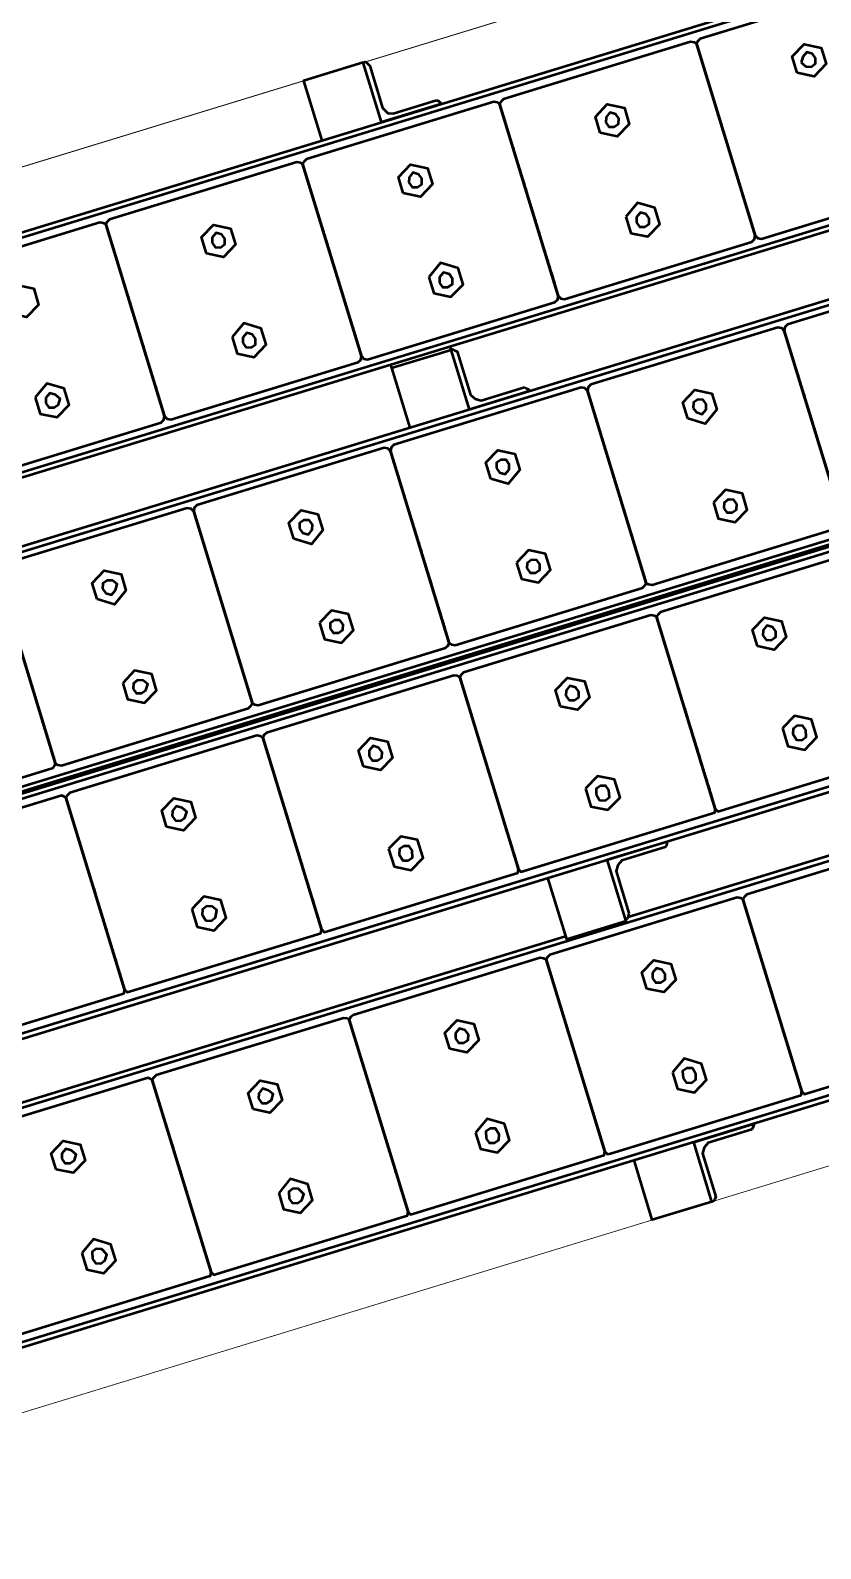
# Model space of a CAD drawing. Header units: inches. Extents: x 543393 to 2689207, y 1841861 to 9121372.
# Drawn here: x 547518.825 to 547519.459, y 1841966.759 to 1841967.976 of the extents above; entities that cross this region are included whole.
import ezdxf

# ---------------------------------------------------------------- set-up
doc = ezdxf.new("R2010")
doc.units = ezdxf.units.IN
doc.header["$MEASUREMENT"] = 0
doc.layers.add('Kich thuoc', color=8, linetype='Continuous', lineweight=18)

# ---------------------------------------------------------------- blocks, each defined once
blk = doc.blocks.new('Dan AC 220')
at = {"lineweight": 50}
for points in [[(103.2, 622.1), (28.8, 622.1), (28.8, 626.2), (28.8, 661.3), (28.8, 668.1), (3788, 668.1), (3788, 672.2), (3788, 958.9), (3737.9, 958.9), (3737.9, 672.2)], [(2838.4, 958.9), (2888.4, 958.9), (2888.4, 908.9)], [(78.9, 904.8), (3737.9, 904.8)], [(128.9, 908.9), (3687.9, 908.9)], [(2743.7, 881.8), (2743.7, 883.2), (2743.7, 884.5)], [(2743.7, 877.8), (2743.7, 876.4), (2743.7, 877.8), (2743.7, 879.1), (2743.7, 880.5)], [(2908.7, 881.8), (2908.7, 883.2), (2908.7, 884.5)], [(2908.7, 877.8), (2908.7, 876.4), (2908.7, 877.8), (2908.7, 879.1), (2908.7, 880.5)], [(3073.7, 881.8), (3073.7, 883.2), (3073.7, 884.5)], [(3073.7, 877.8), (3073.7, 876.4), (3073.7, 877.8), (3073.7, 879.1), (3073.7, 880.5)], [(3238.8, 881.8), (3238.8, 883.2), (3238.8, 884.5)], [(3238.8, 877.8), (3238.8, 876.4), (3238.8, 877.8), (3238.8, 879.1), (3238.8, 880.5)], [(2743.7, 869.7), (2743.7, 871), (2743.7, 872.4)], [(2743.7, 865.6), (2743.7, 867)], [(2908.7, 869.7), (2908.7, 871), (2908.7, 872.4)], [(2908.7, 865.6), (2908.7, 867)], [(3073.7, 869.7), (3073.7, 871), (3073.7, 872.4)], [(3073.7, 865.6), (3073.7, 867)], [(3238.8, 869.7), (3238.8, 871), (3238.8, 872.4)], [(3238.8, 865.6), (3238.8, 867)], [(2743.7, 857.5), (2743.7, 856.1), (2743.7, 857.5), (2743.7, 858.8)], [(2743.7, 849.4), (2743.7, 850.7), (2743.7, 852.1)], [(2908.7, 857.5), (2908.7, 856.1), (2908.7, 857.5), (2908.7, 858.8)], [(2908.7, 849.4), (2908.7, 850.7), (2908.7, 852.1)], [(3073.7, 857.5), (3073.7, 856.1), (3073.7, 857.5), (3073.7, 858.8)], [(3073.7, 849.4), (3073.7, 850.7), (3073.7, 852.1)], [(3238.8, 857.5), (3238.8, 856.1), (3238.8, 857.5), (3238.8, 858.8)], [(3238.8, 849.4), (3238.8, 850.7), (3238.8, 852.1)], [(2743.7, 841.3), (2743.7, 842.6)], [(2908.7, 841.3), (2908.7, 842.6)], [(3073.7, 841.3), (3073.7, 842.6)], [(3238.8, 841.3), (3238.8, 842.6)], [(2743.7, 835.8), (2743.7, 837.2)], [(2743.7, 827.7), (2743.7, 829.1), (2743.7, 830.4), (2743.7, 831.8), (2743.7, 833.1)], [(2908.7, 835.8), (2908.7, 837.2)], [(2908.7, 827.7), (2908.7, 829.1), (2908.7, 830.4), (2908.7, 831.8), (2908.7, 833.1)], [(3073.7, 835.8), (3073.7, 837.2)], [(3073.7, 827.7), (3073.7, 829.1), (3073.7, 830.4), (3073.7, 831.8), (3073.7, 833.1)], [(3238.8, 835.8), (3238.8, 837.2)], [(3238.8, 827.7), (3238.8, 829.1), (3238.8, 830.4), (3238.8, 831.8), (3238.8, 833.1)], [(2743.7, 823.7), (2743.7, 825), (2743.7, 826.4)], [(2743.7, 816.9), (2743.7, 818.3), (2743.7, 819.6)], [(2908.7, 823.7), (2908.7, 825), (2908.7, 826.4)], [(2908.7, 816.9), (2908.7, 818.3), (2908.7, 819.6)], [(3073.7, 823.7), (3073.7, 825), (3073.7, 826.4)], [(3073.7, 816.9), (3073.7, 818.3), (3073.7, 819.6)], [(3238.8, 823.7), (3238.8, 825), (3238.8, 826.4)], [(3238.8, 816.9), (3238.8, 818.3), (3238.8, 819.6)], [(2743.7, 810.1), (2743.7, 811.5), (2743.7, 812.8), (2743.7, 814.2)], [(2908.7, 810.1), (2908.7, 811.5), (2908.7, 812.8), (2908.7, 814.2)], [(3073.7, 810.1), (3073.7, 811.5), (3073.7, 812.8), (3073.7, 814.2)], [(3238.8, 810.1), (3238.8, 811.5), (3238.8, 812.8), (3238.8, 814.2)], [(2743.7, 798), (2743.7, 799.3), (2743.7, 800.7), (2743.7, 802)], [(2743.7, 788.5), (2743.7, 789.9), (2743.7, 791.2)], [(2908.7, 798), (2908.7, 799.3), (2908.7, 800.7), (2908.7, 802)], [(2908.7, 788.5), (2908.7, 789.9), (2908.7, 791.2)], [(3073.7, 798), (3073.7, 799.3), (3073.7, 800.7), (3073.7, 802)], [(3073.7, 788.5), (3073.7, 789.9), (3073.7, 791.2)], [(3238.8, 798), (3238.8, 799.3), (3238.8, 800.7), (3238.8, 802)], [(3238.8, 788.5), (3238.8, 789.9), (3238.8, 791.2)], [(2743.7, 770.9), (2743.7, 772.3)], [(2908.7, 770.9), (2908.7, 772.3)], [(3073.7, 770.9), (3073.7, 772.3)], [(3238.8, 770.9), (3238.8, 772.3)], [(3737.9, 724.9), (78.9, 724.9)], [(2835.7, 720.9), (1988.9, 720.9)], [(2888.4, 672.2), (2888.4, 723.6), (2838.4, 723.6), (2838.4, 722.2)], [(3737.9, 720.9), (2888.4, 720.9)], [(3788, 672.2), (28.8, 672.2)], [(2743.7, 645.1), (2743.7, 646.5), (2743.7, 647.8)], [(2908.7, 645.1), (2908.7, 646.5), (2908.7, 647.8)], [(3073.7, 645.1), (3073.7, 646.5), (3073.7, 647.8)], [(3238.8, 645.1), (3238.8, 646.5), (3238.8, 647.8)], [(2743.7, 641.1), (2743.7, 639.7), (2743.7, 641.1), (2743.7, 642.4)], [(2743.7, 632.9), (2743.7, 634.3), (2743.7, 635.6)], [(2908.7, 641.1), (2908.7, 639.7), (2908.7, 641.1), (2908.7, 642.4)], [(2908.7, 632.9), (2908.7, 634.3), (2908.7, 635.6)], [(3073.7, 641.1), (3073.7, 639.7), (3073.7, 641.1), (3073.7, 642.4)], [(3073.7, 632.9), (3073.7, 634.3), (3073.7, 635.6)], [(3238.8, 641.1), (3238.8, 639.7), (3238.8, 641.1), (3238.8, 642.4)], [(3238.8, 632.9), (3238.8, 634.3), (3238.8, 635.6)], [(2743.7, 628.9), (2743.7, 630.2)], [(2908.7, 628.9), (2908.7, 630.2)], [(3073.7, 628.9), (3073.7, 630.2)], [(3238.8, 628.9), (3238.8, 630.2)], [(2743.7, 612.6), (2743.7, 614), (2743.7, 615.4)], [(2908.7, 612.6), (2908.7, 614), (2908.7, 615.4)], [(3073.7, 612.6), (3073.7, 614), (3073.7, 615.4)], [(3238.8, 612.6), (3238.8, 614), (3238.8, 615.4)], [(2743.7, 603.2), (2743.7, 604.5)], [(2743.7, 599.1), (2743.7, 600.5)], [(2743.7, 591), (2743.7, 592.4), (2743.7, 593.7), (2743.7, 595.1), (2743.7, 596.4)], [(2908.7, 603.2), (2908.7, 604.5)], [(2908.7, 599.1), (2908.7, 600.5)], [(2908.7, 591), (2908.7, 592.4), (2908.7, 593.7), (2908.7, 595.1), (2908.7, 596.4)], [(3073.7, 603.2), (3073.7, 604.5)], [(3073.7, 599.1), (3073.7, 600.5)], [(3073.7, 591), (3073.7, 592.4), (3073.7, 593.7), (3073.7, 595.1), (3073.7, 596.4)], [(3238.8, 603.2), (3238.8, 604.5)], [(3238.8, 599.1), (3238.8, 600.5)], [(3238.8, 591), (3238.8, 592.4), (3238.8, 593.7), (3238.8, 595.1), (3238.8, 596.4)], [(2743.7, 585.6), (2743.7, 586.9), (2743.7, 588.3), (2743.7, 589.7)], [(2908.7, 585.6), (2908.7, 586.9), (2908.7, 588.3), (2908.7, 589.7)], [(3073.7, 585.6), (3073.7, 586.9), (3073.7, 588.3), (3073.7, 589.7)], [(3238.8, 585.6), (3238.8, 586.9), (3238.8, 588.3), (3238.8, 589.7)], [(2743.7, 580.2), (2743.7, 581.5), (2743.7, 582.9)], [(2743.7, 573.4), (2743.7, 574.8), (2743.7, 576.1), (2743.7, 577.5)], [(2908.7, 580.2), (2908.7, 581.5), (2908.7, 582.9)], [(2908.7, 573.4), (2908.7, 574.8), (2908.7, 576.1), (2908.7, 577.5)], [(3073.7, 580.2), (3073.7, 581.5), (3073.7, 582.9)], [(3073.7, 573.4), (3073.7, 574.8), (3073.7, 576.1), (3073.7, 577.5)], [(3238.8, 580.2), (3238.8, 581.5), (3238.8, 582.9)], [(3238.8, 573.4), (3238.8, 574.8), (3238.8, 576.1), (3238.8, 577.5)], [(2743.7, 561.2), (2743.7, 562.6), (2743.7, 564), (2743.7, 565.3)], [(2908.7, 561.2), (2908.7, 562.6), (2908.7, 564), (2908.7, 565.3)], [(3073.7, 561.2), (3073.7, 562.6), (3073.7, 564), (3073.7, 565.3)], [(3238.8, 561.2), (3238.8, 562.6), (3238.8, 564), (3238.8, 565.3)], [(2743.7, 551.8), (2743.7, 553.1), (2743.7, 554.5)], [(2908.7, 551.8), (2908.7, 553.1), (2908.7, 554.5)], [(3073.7, 551.8), (3073.7, 553.1), (3073.7, 554.5)], [(3238.8, 551.8), (3238.8, 553.1), (3238.8, 554.5)], [(2743.7, 534.2), (2743.7, 535.5)], [(2908.7, 534.2), (2908.7, 535.5)], [(3073.7, 534.2), (3073.7, 535.5)], [(3238.8, 534.2), (3238.8, 535.5)], [(3788, 488.2), (3788, 485.5), (3788, 484.1), (28.8, 484.1), (28.8, 485.5), (28.8, 488.2), (3788, 488.2), (3788, 495), (3788, 530.1), (3788, 534.2), (3732.5, 534.2)], [(28.8, 478.7), (28.8, 481.4), (28.8, 482.8), (3788, 482.8), (3788, 481.4), (3788, 478.7), (28.8, 478.7), (28.8, 472), (28.8, 435.4), (28.8, 432.7), (103.2, 432.7)], [(2838.4, 482.8), (2838.4, 484.1)], [(2888.4, 482.8), (2888.4, 484.1)], [(2743.7, 454.4), (2743.7, 455.7), (2743.7, 457.1)], [(2743.7, 449), (2743.7, 450.3), (2743.7, 451.7), (2743.7, 453)], [(2908.7, 454.4), (2908.7, 455.7), (2908.7, 457.1)], [(2908.7, 449), (2908.7, 450.3), (2908.7, 451.7), (2908.7, 453)], [(3073.7, 454.4), (3073.7, 455.7), (3073.7, 457.1)], [(3073.7, 449), (3073.7, 450.3), (3073.7, 451.7), (3073.7, 453)], [(3238.8, 454.4), (3238.8, 455.7), (3238.8, 457.1)], [(3238.8, 449), (3238.8, 450.3), (3238.8, 451.7), (3238.8, 453)], [(2743.7, 442.2), (2743.7, 443.6), (2743.7, 444.9), (2743.7, 446.3)], [(2743.7, 438.2), (2743.7, 439.5)], [(2908.7, 442.2), (2908.7, 443.6), (2908.7, 444.9), (2908.7, 446.3)], [(2908.7, 438.2), (2908.7, 439.5)], [(3073.7, 442.2), (3073.7, 443.6), (3073.7, 444.9), (3073.7, 446.3)], [(3073.7, 438.2), (3073.7, 439.5)], [(3238.8, 442.2), (3238.8, 443.6), (3238.8, 444.9), (3238.8, 446.3)], [(3238.8, 438.2), (3238.8, 439.5)], [(2743.7, 428.7), (2743.7, 430), (2743.7, 431.4)], [(2908.7, 428.7), (2908.7, 430), (2908.7, 431.4)], [(3073.7, 428.7), (3073.7, 430), (3073.7, 431.4)], [(3238.8, 428.7), (3238.8, 430), (3238.8, 431.4)], [(2743.7, 416.5), (2743.7, 417.9), (2743.7, 419.2)], [(2743.7, 413.8), (2743.7, 415.2)], [(2908.7, 416.5), (2908.7, 417.9), (2908.7, 419.2)], [(2908.7, 413.8), (2908.7, 415.2)], [(3073.7, 416.5), (3073.7, 417.9), (3073.7, 419.2)], [(3073.7, 413.8), (3073.7, 415.2)], [(3238.8, 416.5), (3238.8, 417.9), (3238.8, 419.2)], [(3238.8, 413.8), (3238.8, 415.2)], [(2578.7, 401.6), (2578.7, 403), (2578.7, 404.3), (2578.7, 405.7)], [(2578.7, 403), (2578.7, 404.3)], [(2743.7, 409.7), (2743.7, 411.1)], [(2743.7, 401.6), (2743.7, 403), (2743.7, 404.3), (2743.7, 405.7)], [(2743.7, 403), (2743.7, 404.3)], [(2908.7, 409.7), (2908.7, 411.1)], [(2908.7, 401.6), (2908.7, 403), (2908.7, 404.3), (2908.7, 405.7)], [(2908.7, 403), (2908.7, 404.3)], [(3073.7, 409.7), (3073.7, 411.1)], [(3073.7, 401.6), (3073.7, 403), (3073.7, 404.3), (3073.7, 405.7)], [(3073.7, 403), (3073.7, 404.3)], [(3238.8, 409.7), (3238.8, 411.1)], [(3238.8, 401.6), (3238.8, 403), (3238.8, 404.3), (3238.8, 405.7)], [(3238.8, 403), (3238.8, 404.3)], [(2578.7, 396.2), (2578.7, 397.6), (2578.7, 398.9)], [(2578.7, 389.5), (2578.7, 390.8), (2578.7, 392.2), (2578.7, 393.5)], [(2743.7, 396.2), (2743.7, 397.6), (2743.7, 398.9)], [(2743.7, 389.5), (2743.7, 390.8), (2743.7, 392.2), (2743.7, 393.5)], [(2908.7, 396.2), (2908.7, 397.6), (2908.7, 398.9)], [(2908.7, 389.5), (2908.7, 390.8), (2908.7, 392.2), (2908.7, 393.5)], [(3073.7, 396.2), (3073.7, 397.6), (3073.7, 398.9)], [(3073.7, 389.5), (3073.7, 390.8), (3073.7, 392.2), (3073.7, 393.5)], [(2578.7, 384), (2578.7, 385.4), (2578.7, 386.7)], [(2578.7, 378.6), (2578.7, 380), (2578.7, 381.3)], [(2743.7, 384), (2743.7, 385.4), (2743.7, 386.7)], [(2743.7, 378.6), (2743.7, 380), (2743.7, 381.3)], [(2908.7, 384), (2908.7, 385.4), (2908.7, 386.7)], [(2908.7, 378.6), (2908.7, 380), (2908.7, 381.3)], [(3073.7, 384), (3073.7, 385.4), (3073.7, 386.7)], [(3073.7, 378.6), (3073.7, 380), (3073.7, 381.3)], [(2578.7, 371.9), (2578.7, 373.2), (2578.7, 374.6)], [(2578.7, 366.5), (2578.7, 367.8), (2578.7, 369.2)], [(2743.7, 371.9), (2743.7, 373.2), (2743.7, 374.6)], [(2743.7, 366.5), (2743.7, 367.8), (2743.7, 369.2)], [(2908.7, 371.9), (2908.7, 373.2), (2908.7, 374.6)], [(2908.7, 366.5), (2908.7, 367.8), (2908.7, 369.2)], [(3073.7, 371.9), (3073.7, 373.2), (3073.7, 374.6)], [(3073.7, 366.5), (3073.7, 367.8), (3073.7, 369.2)], [(2578.7, 361), (2578.7, 362.4), (2578.7, 363.8)], [(2743.7, 361), (2743.7, 362.4), (2743.7, 363.8)], [(2908.7, 361), (2908.7, 362.4), (2908.7, 363.8)], [(3073.7, 361), (3073.7, 362.4), (3073.7, 363.8)], [(3732.5, 344.8), (3788, 344.8), (3788, 340.8), (3788, 305.6), (3788, 298.8), (28.8, 298.8), (28.8, 294.8), (28.8, 3.9), (78.9, 3.9), (78.9, 294.8)], [(2578.7, 344.8), (2578.7, 346.2)], [(2743.7, 344.8), (2743.7, 346.2)], [(2908.7, 344.8), (2908.7, 346.2)], [(3073.7, 344.8), (3073.7, 346.2)], [(28.8, 294.8), (3788, 294.8)], [(2888.4, 244.7), (2888.4, 294.8)], [(2888.4, 242), (2888.4, 244.7), (2838.4, 244.7), (2838.4, 242)], [(78.9, 242), (3737.9, 242)], [(78.9, 238), (3737.9, 238)], [(2578.7, 215), (2578.7, 216.3), (2578.7, 217.7)], [(2578.7, 210.9), (2578.7, 209.5), (2578.7, 210.9), (2578.7, 212.3), (2578.7, 213.6)], [(2743.7, 215), (2743.7, 216.3), (2743.7, 217.7)], [(2743.7, 210.9), (2743.7, 209.5), (2743.7, 210.9), (2743.7, 212.3), (2743.7, 213.6)], [(2908.7, 215), (2908.7, 216.3), (2908.7, 217.7)], [(2908.7, 210.9), (2908.7, 209.5), (2908.7, 210.9), (2908.7, 212.3), (2908.7, 213.6)], [(3073.7, 215), (3073.7, 216.3), (3073.7, 217.7)], [(3073.7, 210.9), (3073.7, 209.5), (3073.7, 210.9), (3073.7, 212.3), (3073.7, 213.6)], [(2578.7, 202.8), (2578.7, 204.1), (2578.7, 205.5)], [(2578.7, 198.7), (2578.7, 200.1)], [(2743.7, 202.8), (2743.7, 204.1), (2743.7, 205.5)], [(2743.7, 198.7), (2743.7, 200.1)], [(2908.7, 202.8), (2908.7, 204.1), (2908.7, 205.5)], [(2908.7, 198.7), (2908.7, 200.1)], [(3073.7, 202.8), (3073.7, 204.1), (3073.7, 205.5)], [(3073.7, 198.7), (3073.7, 200.1)], [(2578.7, 189.3), (2578.7, 190.6), (2578.7, 192)], [(2578.7, 182.5), (2578.7, 183.8), (2578.7, 185.2)], [(2743.7, 189.3), (2743.7, 190.6), (2743.7, 192)], [(2743.7, 182.5), (2743.7, 183.8), (2743.7, 185.2)], [(2908.7, 189.3), (2908.7, 190.6), (2908.7, 192)], [(2908.7, 182.5), (2908.7, 183.8), (2908.7, 185.2)], [(3073.7, 189.3), (3073.7, 190.6), (3073.7, 192)], [(3073.7, 182.5), (3073.7, 183.8), (3073.7, 185.2)], [(2578.7, 174.4), (2578.7, 175.7)], [(2743.7, 174.4), (2743.7, 175.7)], [(2908.7, 174.4), (2908.7, 175.7)], [(3073.7, 174.4), (3073.7, 175.7)], [(2578.7, 169), (2578.7, 170.3)], [(2578.7, 162.2), (2578.7, 163.6), (2578.7, 164.9), (2578.7, 166.3)], [(2578.7, 156.8), (2578.7, 158.1), (2578.7, 159.5)], [(2743.7, 169), (2743.7, 170.3)], [(2743.7, 162.2), (2743.7, 163.6), (2743.7, 164.9), (2743.7, 166.3)], [(2743.7, 156.8), (2743.7, 158.1), (2743.7, 159.5)], [(2908.7, 169), (2908.7, 170.3)], [(2908.7, 162.2), (2908.7, 163.6), (2908.7, 164.9), (2908.7, 166.3)], [(2908.7, 156.8), (2908.7, 158.1), (2908.7, 159.5)], [(3073.7, 169), (3073.7, 170.3)], [(3073.7, 162.2), (3073.7, 163.6), (3073.7, 164.9), (3073.7, 166.3)], [(3073.7, 156.8), (3073.7, 158.1), (3073.7, 159.5)], [(2578.7, 152.7), (2578.7, 154.1)], [(2578.7, 150), (2578.7, 151.4)], [(2578.7, 143.3), (2578.7, 144.6), (2578.7, 146), (2578.7, 147.3)], [(2743.7, 152.7), (2743.7, 154.1)], [(2743.7, 150), (2743.7, 151.4)], [(2743.7, 143.3), (2743.7, 144.6), (2743.7, 146), (2743.7, 147.3)], [(2908.7, 152.7), (2908.7, 154.1)], [(2908.7, 150), (2908.7, 151.4)], [(2908.7, 143.3), (2908.7, 144.6), (2908.7, 146), (2908.7, 147.3)], [(3073.7, 152.7), (3073.7, 154.1)], [(3073.7, 150), (3073.7, 151.4)], [(3073.7, 143.3), (3073.7, 144.6), (3073.7, 146), (3073.7, 147.3)], [(2578.7, 131.1), (2578.7, 132.4), (2578.7, 133.8), (2578.7, 135.1)], [(2743.7, 131.1), (2743.7, 132.4), (2743.7, 133.8), (2743.7, 135.1)], [(2908.7, 131.1), (2908.7, 132.4), (2908.7, 133.8), (2908.7, 135.1)], [(3073.7, 131.1), (3073.7, 132.4), (3073.7, 133.8), (3073.7, 135.1)], [(2578.7, 121.6), (2578.7, 123), (2578.7, 124.3)], [(2743.7, 121.6), (2743.7, 123), (2743.7, 124.3)], [(2908.7, 121.6), (2908.7, 123), (2908.7, 124.3)], [(3073.7, 121.6), (3073.7, 123), (3073.7, 124.3)], [(2578.7, 104), (2578.7, 105.4)], [(2743.7, 104), (2743.7, 105.4)], [(2908.7, 104), (2908.7, 105.4)], [(3073.7, 104), (3073.7, 105.4)], [(3737.9, 58), (78.9, 58)], [(3687.9, 54), (128.9, 54)], [(2838.4, 3.9), (2888.4, 3.9), (2888.4, 54)]]:
    blk.add_lwpolyline(points, dxfattribs=at)
for points in [[(28.8, 958.9), (3788, 958.9), (3788, 3.9), (28.8, 3.9)], [(28.8, 3.9), (3788.8, 3.9), (3788.8, 958.9), (28.8, 958.9)]]:
    blk.add_lwpolyline(points, close=True)
for points in [[(2834.3, 956.2), (2835.7, 957.6), (2837, 958.9), (2838.4, 958.9), (2838.4, 908.9), (2788.3, 908.9), (2788.3, 910.2), (2789.7, 911.6), (2791, 912.9), (2827.5, 912.9), (2831.6, 915.7), (2834.3, 919.7)], [(2743.7, 895.4), (2742.3, 898.1), (2739.6, 898.1), (2582.7, 898.1), (2580, 898.1), (2578.7, 895.4), (2578.7, 734.4), (2580, 733), (2582.7, 731.7), (2739.6, 731.7), (2742.3, 733), (2743.7, 734.4)], [(2908.7, 895.4), (2907.4, 898.1), (2904.7, 898.1), (2747.7, 898.1), (2745, 898.1), (2743.7, 895.4), (2743.7, 734.4), (2745, 733), (2747.7, 731.7), (2904.7, 731.7), (2907.4, 733), (2908.7, 734.4)], [(3073.7, 895.4), (3072.4, 898.1), (3069.7, 898.1), (2912.8, 898.1), (2910.1, 898.1), (2908.7, 895.4), (2908.7, 734.4), (2910.1, 733), (2912.8, 731.7), (3069.7, 731.7), (3072.4, 733), (3073.7, 734.4)], [(3238.8, 895.4), (3237.4, 898.1), (3234.7, 898.1), (3077.8, 898.1), (3075.1, 898.1), (3073.7, 895.4), (3073.7, 734.4), (3075.1, 733), (3077.8, 731.7), (3234.7, 731.7), (3237.4, 733), (3238.8, 734.4)], [(3402.4, 895.4), (3402.4, 898.1), (3399.7, 898.1), (3241.5, 898.1), (3240.1, 898.1), (3238.8, 895.4), (3238.8, 734.4), (3240.1, 733), (3241.5, 731.7), (3399.7, 731.7), (3402.4, 733)], [(2838.4, 850.7), (2838.4, 864.2), (2826.2, 871), (2814, 864.2), (2814, 850.7), (2826.2, 842.6)], [(3003.4, 850.7), (3003.4, 864.2), (2991.2, 871), (2979.1, 864.2), (2979.1, 850.7), (2991.2, 842.6)], [(3168.4, 850.7), (3168.4, 864.2), (3156.3, 871), (3144.1, 864.2), (3144.1, 850.7), (3156.3, 842.6)], [(3333.5, 850.7), (3333.5, 864.2), (3321.3, 871), (3309.1, 864.2), (3309.1, 850.7), (3321.3, 842.6)], [(2743.7, 862.9), (2743.7, 861.5)], [(2831.6, 857.5), (2830.3, 861.5), (2826.2, 862.9), (2822.1, 861.5), (2820.8, 857.5), (2822.1, 852.1), (2826.2, 850.7), (2830.3, 852.1)], [(2908.7, 862.9), (2908.7, 861.5)], [(2996.6, 857.5), (2995.3, 861.5), (2991.2, 862.9), (2987.2, 861.5), (2985.8, 857.5), (2987.2, 852.1), (2991.2, 850.7), (2995.3, 852.1)], [(3073.7, 862.9), (3073.7, 861.5)], [(3161.7, 857.5), (3160.3, 861.5), (3156.3, 862.9), (3152.2, 861.5), (3149.5, 857.5), (3152.2, 852.1), (3156.3, 850.7), (3160.3, 852.1)], [(3238.8, 862.9), (3238.8, 861.5)], [(3326.7, 857.5), (3325.3, 861.5), (3321.3, 862.9), (3317.2, 861.5), (3314.5, 857.5), (3317.2, 852.1), (3321.3, 850.7), (3325.3, 852.1)], [(2743.7, 845.3), (2743.7, 844)], [(2908.7, 845.3), (2908.7, 844)], [(3073.7, 845.3), (3073.7, 844)], [(3238.8, 845.3), (3238.8, 844)], [(2743.7, 807.4), (2743.7, 806.1)], [(2908.7, 807.4), (2908.7, 806.1)], [(3073.7, 807.4), (3073.7, 806.1)], [(3238.8, 807.4), (3238.8, 806.1)], [(2743.7, 795.3), (2743.7, 793.9)], [(2908.7, 795.3), (2908.7, 793.9)], [(3073.7, 795.3), (3073.7, 793.9)], [(3238.8, 795.3), (3238.8, 793.9)], [(2838.4, 780.4), (2838.4, 766.9), (2826.2, 760.1), (2814, 766.9), (2814, 780.4), (2826.2, 787.1)], [(2831.6, 773.6), (2830.3, 777.7), (2826.2, 779), (2822.1, 777.7), (2820.8, 773.6), (2822.1, 769.6), (2826.2, 766.9), (2830.3, 769.6)], [(3003.4, 780.4), (3003.4, 766.9), (2991.2, 760.1), (2979.1, 766.9), (2979.1, 780.4), (2991.2, 787.1)], [(2996.6, 773.6), (2995.3, 777.7), (2991.2, 779), (2987.2, 777.7), (2985.8, 773.6), (2987.2, 769.6), (2991.2, 766.9), (2995.3, 769.6)], [(3168.4, 780.4), (3168.4, 766.9), (3156.3, 760.1), (3144.1, 766.9), (3144.1, 780.4), (3156.3, 787.1)], [(3161.7, 773.6), (3160.3, 777.7), (3156.3, 779), (3152.2, 777.7), (3149.5, 773.6), (3152.2, 769.6), (3156.3, 766.9), (3160.3, 769.6)], [(3333.5, 780.4), (3333.5, 766.9), (3321.3, 760.1), (3309.1, 766.9), (3309.1, 780.4), (3321.3, 787.1)], [(3326.7, 773.6), (3325.3, 777.7), (3321.3, 779), (3317.2, 777.7), (3314.5, 773.6), (3317.2, 769.6), (3321.3, 766.9), (3325.3, 769.6)], [(2834.3, 718.2), (2835.7, 720.9), (2837, 722.2), (2838.4, 722.2), (2838.4, 672.2), (2788.3, 672.2), (2789.7, 674.9), (2791, 676.2), (2827.5, 676.2), (2831.6, 678.9), (2834.3, 683)], [(2743.7, 658.6), (2742.3, 661.3), (2739.6, 661.3), (2582.7, 661.3), (2580, 661.3), (2578.7, 658.6), (2578.7, 497.7), (2580, 496.3), (2582.7, 495), (2739.6, 495), (2742.3, 496.3), (2743.7, 497.7)], [(2908.7, 658.6), (2907.4, 661.3), (2904.7, 661.3), (2747.7, 661.3), (2745, 661.3), (2743.7, 658.6), (2743.7, 497.7), (2745, 496.3), (2747.7, 495), (2904.7, 495), (2907.4, 496.3), (2908.7, 497.7)], [(3073.7, 658.6), (3072.4, 661.3), (3069.7, 661.3), (2912.8, 661.3), (2910.1, 661.3), (2908.7, 658.6), (2908.7, 497.7), (2910.1, 496.3), (2912.8, 495), (3069.7, 495), (3072.4, 496.3), (3073.7, 497.7)], [(3238.8, 658.6), (3237.4, 661.3), (3234.7, 661.3), (3077.8, 661.3), (3075.1, 661.3), (3073.7, 658.6), (3073.7, 497.7), (3075.1, 496.3), (3077.8, 495), (3234.7, 495), (3237.4, 496.3), (3238.8, 497.7)], [(3402.4, 658.6), (3402.4, 661.3), (3399.7, 661.3), (3241.5, 661.3), (3240.1, 661.3), (3238.8, 658.6), (3238.8, 497.7), (3240.1, 496.3), (3241.5, 495), (3399.7, 495), (3402.4, 496.3)], [(2673.3, 612.6), (2673.3, 627.5), (2661.2, 634.3), (2649, 627.5), (2649, 612.6), (2661.2, 605.9)], [(2838.4, 612.6), (2838.4, 627.5), (2826.2, 634.3), (2814, 627.5), (2814, 612.6), (2826.2, 605.9)], [(3003.4, 612.6), (3003.4, 627.5), (2991.2, 634.3), (2979.1, 627.5), (2979.1, 612.6), (2991.2, 605.9)], [(3168.4, 612.6), (3168.4, 627.5), (3156.3, 634.3), (3144.1, 627.5), (3144.1, 612.6), (3156.3, 605.9)], [(2666.6, 619.4), (2665.2, 624.8), (2661.2, 626.2), (2657.1, 624.8), (2655.8, 619.4), (2657.1, 615.4), (2661.2, 614), (2665.2, 615.4)], [(2743.7, 626.2), (2743.7, 624.8)], [(2743.7, 620.8), (2743.7, 619.4)], [(2831.6, 619.4), (2830.3, 624.8), (2826.2, 626.2), (2822.1, 624.8), (2820.8, 619.4), (2822.1, 615.4), (2826.2, 614), (2830.3, 615.4)], [(2908.7, 626.2), (2908.7, 624.8)], [(2908.7, 620.8), (2908.7, 619.4)], [(2996.6, 619.4), (2995.3, 624.8), (2991.2, 626.2), (2987.2, 624.8), (2985.8, 619.4), (2987.2, 615.4), (2991.2, 614), (2995.3, 615.4)], [(3073.7, 626.2), (3073.7, 624.8)], [(3073.7, 620.8), (3073.7, 619.4)], [(3161.7, 619.4), (3160.3, 624.8), (3156.3, 626.2), (3152.2, 624.8), (3149.5, 619.4), (3152.2, 615.4), (3156.3, 614), (3160.3, 615.4)], [(3238.8, 626.2), (3238.8, 624.8)], [(3238.8, 620.8), (3238.8, 619.4)], [(2743.7, 608.6), (2743.7, 607.2)], [(2908.7, 608.6), (2908.7, 607.2)], [(3073.7, 608.6), (3073.7, 607.2)], [(3238.8, 608.6), (3238.8, 607.2)], [(2743.7, 570.7), (2743.7, 569.4)], [(2908.7, 570.7), (2908.7, 569.4)], [(3073.7, 570.7), (3073.7, 569.4)], [(3238.8, 570.7), (3238.8, 569.4)], [(2673.3, 543.7), (2673.3, 530.1), (2661.2, 523.4), (2649, 530.1), (2649, 543.7), (2661.2, 550.4)], [(2743.7, 558.5), (2743.7, 557.2)], [(2838.4, 543.7), (2838.4, 530.1), (2826.2, 523.4), (2814, 530.1), (2814, 543.7), (2826.2, 550.4)], [(2908.7, 558.5), (2908.7, 557.2)], [(3003.4, 543.7), (3003.4, 530.1), (2991.2, 523.4), (2979.1, 530.1), (2979.1, 543.7), (2991.2, 550.4)], [(3073.7, 558.5), (3073.7, 557.2)], [(3168.4, 543.7), (3168.4, 530.1), (3156.3, 523.4), (3144.1, 530.1), (3144.1, 543.7), (3156.3, 550.4)], [(3238.8, 558.5), (3238.8, 557.2)], [(2666.6, 536.9), (2665.2, 541), (2661.2, 542.3), (2657.1, 541), (2655.8, 536.9), (2657.1, 532.8), (2661.2, 530.1), (2665.2, 532.8)], [(2831.6, 536.9), (2830.3, 541), (2826.2, 542.3), (2822.1, 541), (2820.8, 536.9), (2822.1, 532.8), (2826.2, 530.1), (2830.3, 532.8)], [(2996.6, 536.9), (2995.3, 541), (2991.2, 542.3), (2987.2, 541), (2985.8, 536.9), (2987.2, 532.8), (2991.2, 530.1), (2995.3, 532.8)], [(3161.7, 536.9), (3160.3, 541), (3156.3, 542.3), (3152.2, 541), (3149.5, 536.9), (3152.2, 532.8), (3156.3, 530.1), (3160.3, 532.8)], [(2578.7, 469.3), (2577.3, 470.6), (2574.6, 472), (2417.7, 472), (2415, 470.6), (2413.6, 469.3), (2413.6, 308.3), (2415, 305.6), (2417.7, 304.2), (2574.6, 304.2), (2577.3, 305.6), (2578.7, 308.3)], [(2743.7, 469.3), (2742.3, 470.6), (2739.6, 472), (2582.7, 472), (2580, 470.6), (2578.7, 469.3), (2578.7, 308.3), (2580, 305.6), (2582.7, 304.2), (2739.6, 304.2), (2742.3, 305.6), (2743.7, 308.3)], [(2908.7, 469.3), (2907.4, 470.6), (2904.7, 472), (2747.7, 472), (2745, 470.6), (2743.7, 469.3), (2743.7, 308.3), (2745, 305.6), (2747.7, 304.2), (2904.7, 304.2), (2907.4, 305.6), (2908.7, 308.3)], [(3073.7, 469.3), (3072.4, 470.6), (3069.7, 472), (2912.8, 472), (2910.1, 470.6), (2908.7, 469.3), (2908.7, 308.3), (2910.1, 305.6), (2912.8, 304.2), (3069.7, 304.2), (3072.4, 305.6), (3073.7, 308.3)], [(3238.8, 469.3), (3237.4, 470.6), (3234.7, 472), (3077.8, 472), (3075.1, 470.6), (3073.7, 469.3), (3073.7, 308.3), (3075.1, 305.6), (3077.8, 304.2), (3234.7, 304.2), (3237.4, 305.6), (3238.8, 308.3)], [(3402.4, 469.3), (3402.4, 470.6), (3399.7, 472), (3241.5, 472), (3240.1, 470.6), (3238.8, 469.3), (3238.8, 308.3), (3240.1, 305.6), (3241.5, 304.2), (3399.7, 304.2), (3402.4, 305.6)], [(2673.3, 423.3), (2673.3, 436.8), (2661.2, 443.6), (2649, 436.8), (2649, 423.3), (2661.2, 416.5)], [(2838.4, 423.3), (2838.4, 436.8), (2826.2, 443.6), (2814, 436.8), (2814, 423.3), (2826.2, 416.5)], [(3003.4, 423.3), (3003.4, 436.8), (2991.2, 443.6), (2979.1, 436.8), (2979.1, 423.3), (2991.2, 416.5)], [(3168.4, 423.3), (3168.4, 436.8), (3156.3, 443.6), (3144.1, 436.8), (3144.1, 423.3), (3156.3, 416.5)], [(2666.6, 430), (2665.2, 434.1), (2661.2, 435.4), (2657.1, 434.1), (2655.8, 430), (2657.1, 426), (2661.2, 424.6), (2665.2, 426)], [(2743.7, 435.4), (2743.7, 434.1)], [(2831.6, 430), (2830.3, 434.1), (2826.2, 435.4), (2822.1, 434.1), (2820.8, 430), (2822.1, 426), (2826.2, 424.6), (2830.3, 426)], [(2908.7, 435.4), (2908.7, 434.1)], [(2996.6, 430), (2995.3, 434.1), (2991.2, 435.4), (2987.2, 434.1), (2985.8, 430), (2987.2, 426), (2991.2, 424.6), (2995.3, 426)], [(3073.7, 435.4), (3073.7, 434.1)], [(3161.7, 430), (3160.3, 434.1), (3156.3, 435.4), (3152.2, 434.1), (3149.5, 430), (3152.2, 426), (3156.3, 424.6), (3160.3, 426)], [(3238.8, 435.4), (3238.8, 434.1)], [(2743.7, 424.6), (2743.7, 423.3)], [(2908.7, 424.6), (2908.7, 423.3)], [(3073.7, 424.6), (3073.7, 423.3)], [(3238.8, 424.6), (3238.8, 423.3)], [(2673.3, 352.9), (2673.3, 339.4), (2661.2, 332.6), (2649, 339.4), (2649, 352.9), (2661.2, 361)], [(2838.4, 352.9), (2838.4, 339.4), (2826.2, 332.6), (2814, 339.4), (2814, 352.9), (2826.2, 361)], [(3003.4, 352.9), (3003.4, 339.4), (2991.2, 332.6), (2979.1, 339.4), (2979.1, 352.9), (2991.2, 361)], [(3168.4, 352.9), (3168.4, 339.4), (3156.3, 332.6), (3144.1, 339.4), (3144.1, 352.9), (3156.3, 361)], [(2666.6, 346.2), (2665.2, 350.2), (2661.2, 352.9), (2657.1, 350.2), (2655.8, 346.2), (2657.1, 342.1), (2661.2, 340.8), (2665.2, 342.1)], [(2831.6, 346.2), (2830.3, 350.2), (2826.2, 352.9), (2822.1, 350.2), (2820.8, 346.2), (2822.1, 342.1), (2826.2, 340.8), (2830.3, 342.1)], [(2996.6, 346.2), (2995.3, 350.2), (2991.2, 352.9), (2987.2, 350.2), (2985.8, 346.2), (2987.2, 342.1), (2991.2, 340.8), (2995.3, 342.1)], [(3161.7, 346.2), (3160.3, 350.2), (3156.3, 352.9), (3152.2, 350.2), (3149.5, 346.2), (3152.2, 342.1), (3156.3, 340.8), (3160.3, 342.1)], [(2791, 290.7), (2789.7, 292.1), (2788.3, 293.4), (2788.3, 294.8), (2838.4, 294.8), (2838.4, 244.7), (2837, 244.7), (2835.7, 246.1), (2834.3, 247.4), (2834.3, 283.9), (2831.6, 288), (2827.5, 290.7)], [(2578.7, 228.5), (2577.3, 231.2), (2574.6, 232.5), (2417.7, 232.5), (2415, 231.2), (2413.6, 228.5), (2413.6, 67.5), (2415, 66.2), (2417.7, 64.8), (2574.6, 64.8), (2577.3, 66.2), (2578.7, 67.5)], [(2743.7, 228.5), (2742.3, 231.2), (2739.6, 232.5), (2582.7, 232.5), (2580, 231.2), (2578.7, 228.5), (2578.7, 67.5), (2580, 66.2), (2582.7, 64.8), (2739.6, 64.8), (2742.3, 66.2), (2743.7, 67.5)], [(2908.7, 228.5), (2907.4, 231.2), (2904.7, 232.5), (2747.7, 232.5), (2745, 231.2), (2743.7, 228.5), (2743.7, 67.5), (2745, 66.2), (2747.7, 64.8), (2904.7, 64.8), (2907.4, 66.2), (2908.7, 67.5)], [(3073.7, 228.5), (3072.4, 231.2), (3069.7, 232.5), (2912.8, 232.5), (2910.1, 231.2), (2908.7, 228.5), (2908.7, 67.5), (2910.1, 66.2), (2912.8, 64.8), (3069.7, 64.8), (3072.4, 66.2), (3073.7, 67.5)], [(3238.8, 228.5), (3237.4, 231.2), (3234.7, 232.5), (3077.8, 232.5), (3075.1, 231.2), (3073.7, 228.5), (3073.7, 67.5), (3075.1, 66.2), (3077.8, 64.8), (3234.7, 64.8), (3237.4, 66.2), (3238.8, 67.5)], [(2578.7, 196), (2578.7, 194.7)], [(2673.3, 183.8), (2673.3, 197.4), (2661.2, 204.1), (2649, 197.4), (2649, 183.8), (2661.2, 175.7)], [(2666.6, 190.6), (2665.2, 194.7), (2661.2, 196), (2657.1, 194.7), (2655.8, 190.6), (2657.1, 186.5), (2661.2, 183.8), (2665.2, 186.5)], [(2743.7, 196), (2743.7, 194.7)], [(2838.4, 183.8), (2838.4, 197.4), (2826.2, 204.1), (2814, 197.4), (2814, 183.8), (2826.2, 175.7)], [(2831.6, 190.6), (2830.3, 194.7), (2826.2, 196), (2822.1, 194.7), (2820.8, 190.6), (2822.1, 186.5), (2826.2, 183.8), (2830.3, 186.5)], [(2908.7, 196), (2908.7, 194.7)], [(3003.4, 183.8), (3003.4, 197.4), (2991.2, 204.1), (2979.1, 197.4), (2979.1, 183.8), (2991.2, 175.7)], [(2996.6, 190.6), (2995.3, 194.7), (2991.2, 196), (2987.2, 194.7), (2985.8, 190.6), (2987.2, 186.5), (2991.2, 183.8), (2995.3, 186.5)], [(3073.7, 196), (3073.7, 194.7)], [(3168.4, 183.8), (3168.4, 197.4), (3156.3, 204.1), (3144.1, 197.4), (3144.1, 183.8), (3156.3, 175.7)], [(3161.7, 190.6), (3160.3, 194.7), (3156.3, 196), (3152.2, 194.7), (3149.5, 190.6), (3152.2, 186.5), (3156.3, 183.8), (3160.3, 186.5)], [(2578.7, 178.4), (2578.7, 177.1)], [(2743.7, 178.4), (2743.7, 177.1)], [(2908.7, 178.4), (2908.7, 177.1)], [(3073.7, 178.4), (3073.7, 177.1)], [(2578.7, 140.6), (2578.7, 139.2)], [(2743.7, 140.6), (2743.7, 139.2)], [(2908.7, 140.6), (2908.7, 139.2)], [(3073.7, 140.6), (3073.7, 139.2)], [(2578.7, 128.4), (2578.7, 127)], [(2743.7, 128.4), (2743.7, 127)], [(2908.7, 128.4), (2908.7, 127)], [(3073.7, 128.4), (3073.7, 127)], [(2508.3, 113.5), (2508.3, 100), (2496.1, 93.2), (2484, 100), (2484, 113.5), (2496.1, 120.3)], [(2502.9, 106.7), (2500.2, 110.8), (2496.1, 112.2), (2492.1, 110.8), (2490.7, 106.7), (2492.1, 102.7), (2496.1, 100), (2500.2, 102.7)], [(2673.3, 113.5), (2673.3, 100), (2661.2, 93.2), (2649, 100), (2649, 113.5), (2661.2, 120.3)], [(2666.6, 106.7), (2665.2, 110.8), (2661.2, 112.2), (2657.1, 110.8), (2655.8, 106.7), (2657.1, 102.7), (2661.2, 100), (2665.2, 102.7)], [(2838.4, 113.5), (2838.4, 100), (2826.2, 93.2), (2814, 100), (2814, 113.5), (2826.2, 120.3)], [(2831.6, 106.7), (2830.3, 110.8), (2826.2, 112.2), (2822.1, 110.8), (2820.8, 106.7), (2822.1, 102.7), (2826.2, 100), (2830.3, 102.7)], [(3003.4, 113.5), (3003.4, 100), (2991.2, 93.2), (2979.1, 100), (2979.1, 113.5), (2991.2, 120.3)], [(2996.6, 106.7), (2995.3, 110.8), (2991.2, 112.2), (2987.2, 110.8), (2985.8, 106.7), (2987.2, 102.7), (2991.2, 100), (2995.3, 102.7)], [(3168.4, 113.5), (3168.4, 100), (3156.3, 93.2), (3144.1, 100), (3144.1, 113.5), (3156.3, 120.3)], [(2791, 49.9), (2789.7, 51.3), (2788.3, 54), (2838.4, 54), (2838.4, 3.9), (2837, 3.9), (2835.7, 5.3), (2834.3, 8), (2834.3, 43.2), (2831.6, 48.6), (2827.5, 49.9)]]:
    blk.add_lwpolyline(points, close=True, dxfattribs=at)
blk = doc.blocks.new('NDK1')
blk.add_blockref('Dan AC 220', (240604.4, 56712.7))

msp = doc.modelspace()

# ---------------------------------------------------------------- block references
at = {"layer": 'Kich thuoc', "xscale": 0.001, "yscale": 0.001, "zscale": 0.001, "rotation": 197.0123114188912}
msp.add_blockref('NDK1', (547735.2883, 1842093.4113), dxfattribs=at)

doc.saveas('drawing.dxf')
